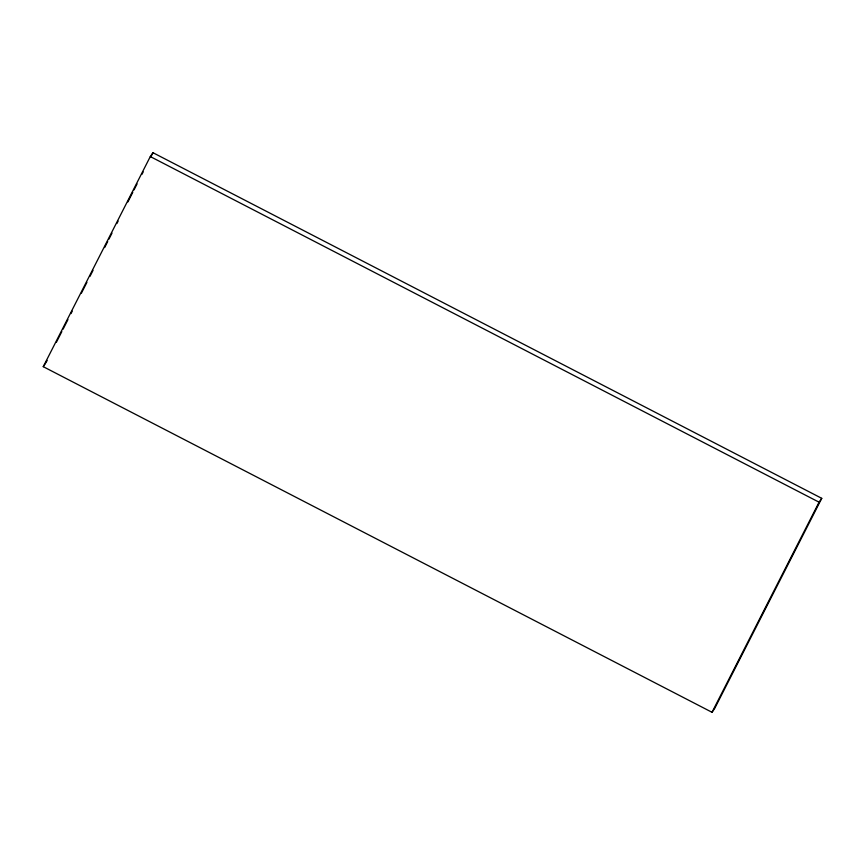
<?xml version="1.0" encoding="UTF-8"?>
<svg xmlns="http://www.w3.org/2000/svg" width="865" height="865" viewBox="0 0 865 865"><rect width="100%" height="100%" fill="white"/><g stroke="black" fill="none" stroke-linecap="round" stroke-linejoin="round"><path stroke-width="1.3" d="M43.25 366.674L150.305 156.565L152.975 152.705L821.75 498.327L714.695 708.435L712.025 712.295L43.25 366.674L45.261 363.776M45.931 362.813L47.153 360.413M56.322 342.399L61.837 331.598M63.059 329.197L67.946 319.585M71.006 313.584L72.228 311.184M81.407 293.181L86.911 282.368M89.971 276.368L93.031 270.367M104.654 247.552L107.714 241.551M108.936 239.151L111.996 233.15M116.883 223.538L118.116 221.137M127.901 201.934L132.788 192.322M134.021 189.922L137.07 183.921M141.968 174.319L143.19 171.919M150.532 157.506L152.975 152.705M712.025 712.295L819.068 502.187L821.75 498.327M150.305 156.565L819.068 502.187"/></g></svg>
